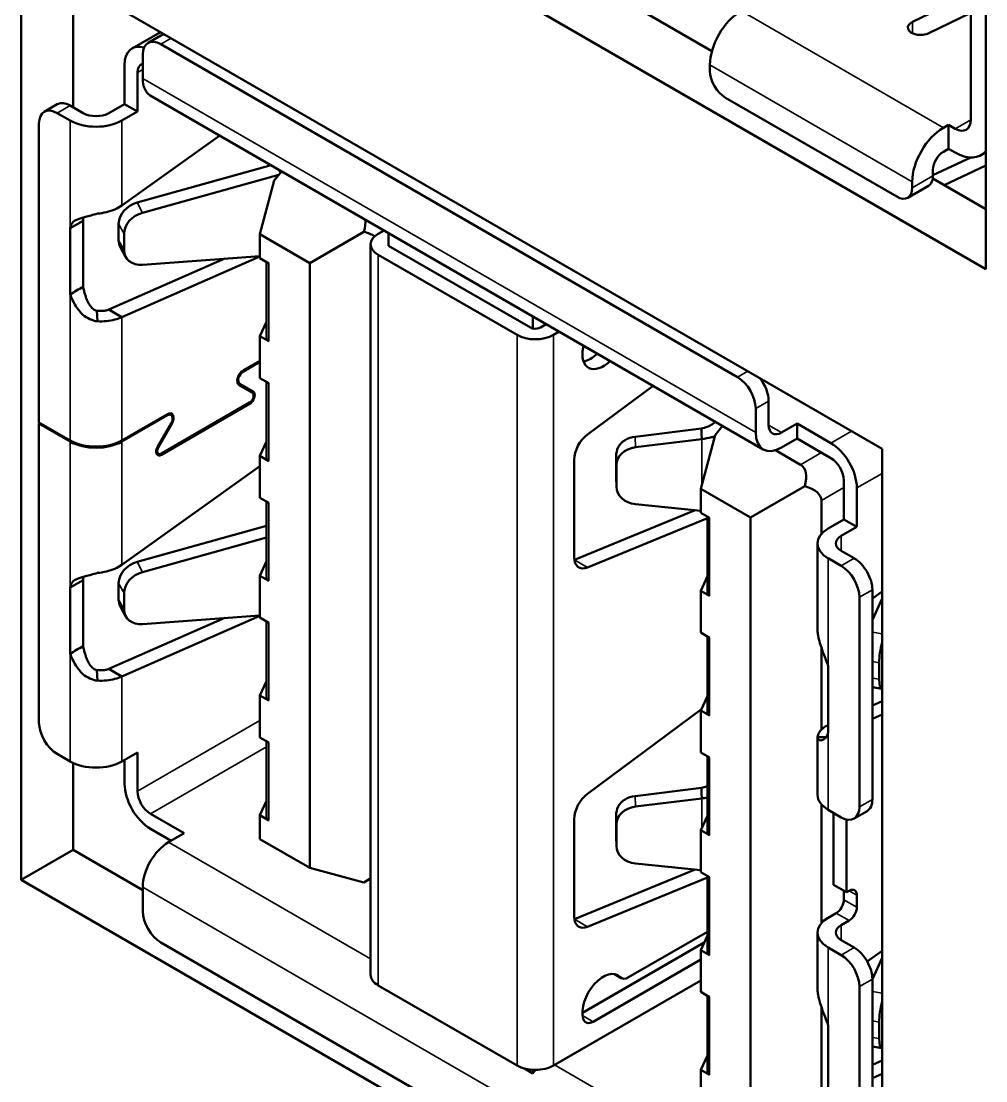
# Model space of a CAD drawing. Header units: millimetres. Extents: x 0 to 1863, y -9 to 1040.
# Drawn here: x 1250.31 to 1263.46, y 842.12 to 856.56 of the extents above; entities that cross this region are included whole.
import ezdxf

# ---------------------------------------------------------------- set-up
doc = ezdxf.new("R2010")
doc.units = ezdxf.units.MM
doc.header["$LTSCALE"] = 3.5
doc.layers.add('외형선(ISO)', color=7, linetype='Continuous', lineweight=50)
doc.layers.add('좁은 외형선(ISO)', color=7, linetype='Continuous', lineweight=35)

msp = doc.modelspace()

# ---------------------------------------------------------------- linework, layer by layer
at = {"layer": '외형선(ISO)'}
for p, q in [((1263.4607, 868.372), (1263.4607, 853.1852)), ((1263.2566, 855.2212), (1263.2566, 867.8769)), ((1251.0156, 861.1868), (1259.7272, 856.1572)), ((1263.4607, 853.1852), (1250.3085, 860.7786)), ((1250.3085, 844.8569), (1250.3085, 857.5126)), ((1250.3085, 857.5126), (1262.0465, 850.7357)), ((1251.0156, 857.1044), (1251.0156, 855.3906)), ((1263.2566, 856.94), (1262.4607, 856.5544)), ((1262.6857, 856.3996), (1263.2566, 856.6762)), ((1251.8213, 856.1939), (1252.2069, 856.4166)), ((1252.0377, 856.2682), (1252.2145, 856.3702)), ((1252.2127, 856.2508), (1260.0757, 851.7111)), ((1251.9652, 855.7813), (1251.9652, 856.1079)), ((1251.7177, 855.4343), (1251.7177, 855.965)), ((1259.6999, 855.8867), (1259.6999, 855.9683)), ((1251.8945, 855.3323), (1251.8945, 855.863)), ((1252.0688, 855.5524), (1260.4268, 850.727)), ((1262.2455, 854.172), (1259.912, 855.5192)), ((1250.8003, 855.4312), (1250.6235, 855.3292)), ((1251.1521, 855.3118), (1250.9753, 855.4139)), ((1251.7177, 855.4343), (1251.5056, 855.3119)), ((1251.7177, 855.4343), (1251.8945, 855.3323)), ((1250.9753, 855.2098), (1250.7985, 855.3118)), ((1251.8945, 855.3323), (1251.6824, 855.2098)), ((1250.5511, 855.1689), (1250.5511, 851.0946)), ((1262.8818, 855.111), (1262.9526, 855.1518)), ((1262.9526, 854.8252), (1262.9526, 855.1518)), ((1262.9526, 855.1518), (1263.0445, 855.0987)), ((1253.0165, 855.0053), (1251.6824, 854.0519)), ((1262.9526, 854.8252), (1262.8818, 854.7844)), ((1262.9526, 854.8252), (1263.0445, 854.7721)), ((1263.4607, 854.7757), (1263.3945, 854.7375)), ((1263.258, 854.7048), (1262.7404, 854.4646)), ((1253.7191, 854.5996), (1251.8903, 854.0913)), ((1253.8607, 854.5179), (1253.76, 854.3926)), ((1253.8456, 854.4991), (1253.8246, 854.5387)), ((1262.7404, 854.5394), (1262.7404, 854.4578)), ((1262.8913, 854.3305), (1263.4607, 854.5948)), ((1251.9634, 853.9532), (1253.8222, 854.4699)), ((1253.5633, 853.6584), (1253.76, 854.3926)), ((1262.4576, 854.2945), (1262.4576, 854.3761)), ((1262.7375, 854.4192), (1263.4607, 854.0017)), ((1262.3955, 854.1572), (1262.6783, 854.3205)), ((1251.1521, 853.843), (1250.9753, 853.7409)), ((1251.0156, 853.7642), (1251.0156, 853.7642)), ((1251.1521, 853.843), (1251.1521, 852.9431)), ((1251.6373, 853.8033), (1251.6373, 853.5794)), ((1250.9753, 852.8411), (1250.9753, 853.7409)), ((1251.7103, 853.6653), (1251.7103, 853.4414)), ((1253.5633, 853.3318), (1253.5633, 853.6584)), ((1253.5633, 853.6584), (1254.2421, 853.2665)), ((1254.9817, 853.6935), (1254.2421, 853.2665)), ((1255.1755, 853.6666), (1255.2553, 853.7127)), ((1255.3169, 853.6771), (1255.3169, 853.5033)), ((1251.659, 853.4897), (1251.7321, 853.3517)), ((1255.073, 853.5237), (1255.073, 843.5625)), ((1255.3169, 853.5033), (1257.2827, 852.3684)), ((1251.6824, 852.5301), (1253.5633, 853.358)), ((1253.5633, 853.3629), (1251.9634, 853.2428)), ((1253.5633, 853.3318), (1253.6835, 853.2624)), ((1255.1755, 853.3808), (1257.0705, 852.2867)), ((1253.0842, 853.327), (1251.5056, 852.6322)), ((1253.6542, 853.2794), (1253.6542, 852.2418)), ((1254.2421, 853.2665), (1254.2421, 845.0199)), ((1251.3478, 852.473), (1251.3383, 852.6172)), ((1251.5056, 852.6322), (1251.594, 852.5811)), ((1251.594, 852.5811), (1251.6824, 852.5301)), ((1253.5633, 852.2704), (1253.6542, 852.4663)), ((1257.2827, 852.5422), (1257.2827, 852.3684)), ((1257.2921, 852.3739), (1257.2827, 852.3684)), ((1257.4686, 852.4349), (1257.3887, 852.3888)), ((1257.6453, 852.3328), (1257.5655, 852.2867)), ((1253.5633, 851.6989), (1253.5633, 852.2704)), ((1253.5633, 852.2704), (1253.6835, 852.201)), ((1253.5633, 851.9356), (1253.339, 851.8062)), ((1253.5633, 851.9193), (1253.339, 851.7898)), ((1253.289, 851.6216), (1253.2559, 851.6407)), ((1253.279, 851.6043), (1253.4619, 851.4987)), ((1253.4719, 851.516), (1253.289, 851.6216)), ((1253.5633, 851.6989), (1253.6835, 851.6295)), ((1253.6542, 851.6464), (1253.6542, 850.6088)), ((1258.9236, 851.5948), (1258.0302, 850.9301)), ((1252.2198, 850.6701), (1253.4219, 851.3641)), ((1252.2198, 850.6537), (1253.4219, 851.3478)), ((1260.5, 851.3845), (1260.5, 851.0579)), ((1252.3026, 851.2078), (1251.6824, 850.8497)), ((1252.3026, 851.1915), (1251.6824, 850.8334)), ((1252.3195, 851.2156), (1252.3526, 851.1964)), ((1260.3232, 851.2824), (1260.3232, 850.9558)), ((1250.9753, 850.8497), (1250.5511, 851.0946)), ((1250.5652, 851.0865), (1250.5511, 851.0783)), ((1250.5511, 851.0783), (1250.5511, 847.004)), ((1250.9753, 850.8334), (1250.5511, 851.0783)), ((1252.3526, 851.081), (1252.1698, 850.7643)), ((1252.1798, 850.7585), (1252.3626, 851.0752)), ((1259.7606, 851.1116), (1259.7606, 851.0919)), ((1259.8711, 851.0478), (1259.7704, 850.9224)), ((1260.8889, 851.0783), (1260.6768, 850.9558)), ((1260.8889, 851.0783), (1260.8889, 850.8742)), ((1260.8889, 851.0783), (1261.3485, 850.813)), ((1259.583, 851.0123), (1258.6791, 850.8998)), ((1259.5737, 850.1883), (1259.7704, 850.9224)), ((1259.5852, 850.9402), (1259.583, 851.0123)), ((1259.5874, 850.868), (1259.5852, 850.9402)), ((1260.8889, 850.8742), (1260.6768, 850.7517)), ((1260.8889, 850.8742), (1261.3485, 850.6088)), ((1253.5633, 850.6374), (1253.6542, 850.8333)), ((1258.6835, 850.7555), (1259.5874, 850.868)), ((1262.0465, 850.7357), (1262.0465, 838.08)), ((1252.1798, 850.6661), (1252.1498, 850.6834)), ((1253.5633, 850.0659), (1253.5633, 850.6374)), ((1253.5633, 850.6374), (1253.6835, 850.568)), ((1258.4213, 850.3499), (1258.4213, 850.6394)), ((1260.9356, 850.5174), (1260.5933, 850.7151)), ((1253.5633, 850.497), (1251.6824, 849.153)), ((1257.8484, 849.2551), (1257.8484, 850.5827)), ((1258.4252, 850.5103), (1258.4252, 850.2208)), ((1258.4214, 850.3439), (1258.4253, 850.2148)), ((1261.5253, 850.3026), (1261.5253, 849.7719)), ((1259.5737, 850.1883), (1260.2525, 849.7964)), ((1259.5737, 849.8617), (1259.5737, 850.1883)), ((1260.2525, 849.7964), (1260.9921, 850.2234)), ((1261.7021, 850.2006), (1261.7021, 849.6699)), ((1253.5633, 850.0659), (1253.6835, 849.9965)), ((1253.6542, 850.0134), (1253.6542, 848.9758)), ((1261.2184, 849.5732), (1261.2184, 850.0275)), ((1259.4996, 849.8957), (1257.8534, 849.2197)), ((1259.5737, 849.888), (1258.6835, 849.9809)), ((1258.0302, 849.1176), (1259.6646, 849.7889)), ((1259.5737, 849.8617), (1259.6939, 849.7923)), ((1259.6646, 849.8092), (1259.6646, 848.7717)), ((1260.2525, 849.7964), (1260.2525, 841.5498)), ((1261.3132, 849.6494), (1261.5253, 849.7719)), ((1261.7021, 849.6699), (1261.5253, 849.7719)), ((1253.6542, 849.6826), (1251.8903, 849.1923)), ((1261.49, 849.5474), (1261.7021, 849.6699)), ((1251.9634, 849.0542), (1253.6542, 849.5243)), ((1261.1667, 848.2577), (1261.1667, 849.4453)), ((1261.6667, 849.2412), (1261.49, 849.3433)), ((1253.5633, 849.0044), (1253.6542, 849.2003)), ((1261.4899, 849.1392), (1261.3132, 849.2412)), ((1253.5633, 848.4329), (1253.5633, 849.0044)), ((1253.5633, 849.0044), (1253.6835, 848.935)), ((1259.5737, 848.8003), (1259.6646, 848.9962)), ((1251.1521, 848.944), (1250.9753, 848.8419)), ((1251.0156, 848.8652), (1251.0156, 848.8652)), ((1251.1521, 848.944), (1251.1521, 848.0442)), ((1251.6373, 848.9044), (1251.6373, 848.6805)), ((1250.9753, 847.9421), (1250.9753, 848.8419)), ((1251.7103, 848.7663), (1251.7103, 848.5424)), ((1259.5737, 848.8003), (1259.6939, 848.7309)), ((1259.5737, 848.2287), (1259.5737, 848.8003)), ((1261.7374, 845.8528), (1261.7374, 848.7105)), ((1261.9142, 845.9548), (1261.9142, 848.8126)), ((1262.0465, 848.7872), (1261.9142, 848.6927)), ((1251.659, 848.5907), (1251.7321, 848.4527)), ((1262.0465, 848.6956), (1261.9142, 848.4019)), ((1253.0842, 848.428), (1251.5056, 847.7332)), ((1251.6824, 847.6311), (1253.5633, 848.459)), ((1253.5633, 848.4639), (1251.9634, 848.3439)), ((1253.5633, 848.4329), (1253.6835, 848.3635)), ((1253.6542, 848.3804), (1253.6542, 847.3428)), ((1259.5737, 848.2287), (1259.6939, 848.1593)), ((1259.6646, 848.1763), (1259.6646, 847.1387)), ((1261.2184, 846.9054), (1261.2184, 848.0279)), ((1251.3478, 847.574), (1251.3383, 847.7182)), ((1251.5056, 847.7332), (1251.594, 847.6822)), ((1261.3131, 847.7724), (1261.3131, 846.8726)), ((1262.0066, 847.8166), (1262.0066, 847.5927)), ((1251.594, 847.6822), (1251.6824, 847.6311)), ((1253.5633, 847.3714), (1253.6542, 847.5673)), ((1261.9142, 847.4855), (1262.0422, 847.4629)), ((1253.5633, 846.7999), (1253.5633, 847.3714)), ((1253.5633, 847.3714), (1253.6835, 847.302)), ((1259.5737, 847.1673), (1259.6646, 847.3632)), ((1262.0465, 847.2925), (1261.9142, 847.2343)), ((1259.5824, 847.186), (1258.0302, 846.0311)), ((1259.5737, 847.1673), (1259.6939, 847.0979)), ((1259.5737, 846.5958), (1259.5737, 847.1673)), ((1261.9142, 847.0544), (1262.0465, 847.1127)), ((1253.5633, 846.7999), (1253.6835, 846.7305)), ((1253.6542, 846.7474), (1253.6542, 845.7099)), ((1261.1667, 846.016), (1261.1667, 846.798)), ((1261.1671, 846.8038), (1261.2845, 846.8012)), ((1250.7985, 846.5753), (1250.9753, 846.4733)), ((1251.6824, 846.4733), (1251.8945, 846.5958)), ((1251.8945, 846.065), (1251.8945, 846.5958)), ((1259.5737, 846.5958), (1259.6939, 846.5263)), ((1259.6646, 846.5433), (1259.6646, 845.5057)), ((1251.0156, 846.4524), (1251.0156, 845.2652)), ((1251.7177, 846.1671), (1251.7177, 846.4937)), ((1259.583, 846.1134), (1258.6791, 846.0009)), ((1259.5852, 846.0412), (1259.583, 846.1134)), ((1258.6835, 845.8565), (1259.5874, 845.969)), ((1259.5874, 845.969), (1259.5852, 846.0412)), ((1253.5633, 845.7384), (1253.6542, 845.9343)), ((1261.2184, 844.2659), (1261.2184, 845.8882)), ((1252.5309, 845.4935), (1252.0713, 845.7588)), ((1253.5633, 845.4118), (1253.5633, 845.7384)), ((1253.5633, 845.7384), (1253.6835, 845.669)), ((1257.8484, 844.3561), (1257.8484, 845.6837)), ((1258.4213, 845.4509), (1258.4213, 845.7404)), ((1259.5737, 845.5343), (1259.6646, 845.7302)), ((1261.4899, 845.7099), (1261.3132, 845.8119)), ((1261.3839, 845.7711), (1261.3839, 844.7913)), ((1261.5607, 844.6892), (1261.5607, 845.681)), ((1261.8417, 845.7946), (1261.6649, 845.6925)), ((1252.3541, 845.3914), (1252.0713, 845.5547)), ((1258.4252, 845.6114), (1258.4252, 845.3219)), ((1259.5737, 845.5343), (1259.6939, 845.4649)), ((1259.5737, 844.9628), (1259.5737, 845.5343)), ((1252.5309, 845.4935), (1252.3188, 845.371)), ((1254.2421, 845.0199), (1253.5633, 845.4118)), ((1258.4214, 845.4449), (1258.4253, 845.3158)), ((1250.3085, 844.8569), (1251.0156, 845.2652)), ((1251.0156, 845.2652), (1251.9652, 844.7169)), ((1254.2421, 845.0199), (1254.9817, 844.8217)), ((1259.4996, 844.9968), (1257.8534, 844.3207)), ((1259.5737, 844.989), (1258.6835, 845.0819)), ((1259.5737, 844.9628), (1259.6939, 844.8934)), ((1262.0465, 838.08), (1250.3085, 844.8569)), ((1254.9817, 844.8217), (1255.073, 844.8744)), ((1258.0302, 844.2187), (1259.6646, 844.8899)), ((1259.6646, 844.9103), (1259.6646, 843.8727)), ((1251.9652, 844.432), (1251.9652, 844.7586)), ((1261.5607, 844.6892), (1261.3839, 844.7913)), ((1261.5253, 844.7096), (1261.5253, 844.5872)), ((1261.596, 844.7096), (1261.5607, 844.6892)), ((1261.7021, 844.4851), (1261.7021, 844.6484)), ((1261.4192, 844.4035), (1261.3132, 844.3422)), ((1261.49, 844.2402), (1261.596, 844.3014)), ((1258.5903, 843.5295), (1259.6646, 844.1498)), ((1259.5737, 843.9013), (1259.6646, 844.0972)), ((1261.1667, 843.3587), (1261.1667, 844.1381)), ((1260.0757, 839.4637), (1252.2127, 844.0034)), ((1257.9609, 843.0436), (1259.6203, 844.0017)), ((1261.6667, 843.934), (1261.49, 844.036)), ((1259.5737, 843.9013), (1259.6939, 843.8319)), ((1259.5737, 843.3298), (1259.5737, 843.9013)), ((1261.4899, 843.8319), (1261.3132, 843.934)), ((1262.0465, 843.8882), (1261.8447, 843.744)), ((1262.0465, 843.7967), (1261.9142, 843.5029)), ((1259.5737, 843.7707), (1258.1075, 842.9242)), ((1258.3979, 843.5729), (1258.4903, 843.5196)), ((1257.0705, 842.3255), (1255.1755, 843.4196)), ((1257.5655, 842.3255), (1259.5737, 843.4849)), ((1261.7374, 840.5455), (1261.7374, 843.4033)), ((1261.9142, 840.6476), (1261.9142, 843.5053)), ((1259.5737, 843.3298), (1259.6939, 843.2604)), ((1259.6646, 843.2773), (1259.6646, 842.2397)), ((1261.2184, 842.0064), (1261.2184, 843.1289)), ((1261.3131, 842.8734), (1261.3131, 841.9736)), ((1262.0066, 842.9176), (1262.0066, 842.6937)), ((1261.9142, 842.5865), (1262.0422, 842.5639)), ((1259.5737, 842.2683), (1259.6646, 842.4642)), ((1262.0465, 842.3935), (1261.9142, 842.3353)), ((1257.1694, 842.2854), (1257.2827, 842.22)), ((1257.2827, 842.2673), (1257.2827, 842.22)), ((1259.5737, 842.2683), (1259.6939, 842.1989)), ((1259.5737, 841.9417), (1259.5737, 842.2683)), ((1261.9142, 842.1554), (1262.0465, 842.2137))]:
    msp.add_line(p, q, dxfattribs=at)
for centre, major_axis, ratio, start_param, end_param in [((1260.1241, 856.2133), (-0.3, -0.5196), 0.5773503, 3.926991, 5.4977873), ((1262.5732, 856.477), (-0.175, 0), 0.5773503, 5.4105206, 8.5521133), ((1252.3895, 856.0671), (-0.175, 0.3031), 0.5773502, 6.0449705, 6.2831853), ((1252.0713, 855.7609), (-0.25, 0.433), 0.5773502, 5.7464971, 7.0685834), ((1252.2127, 855.965), (-0.175, 0.3031), 0.5773502, 5.4977871, 7.0685834), ((1252.0713, 855.7609), (-0.125, 0.2165), 0.5773502, 6.1412887, 7.0685834), ((1259.912, 855.7642), (-0.15, 0.2598), 0.5773502, 0.7853981, 2.3561944), ((1252.3188, 855.9855), (-0.25, -0.433), 0.5773503, 5.4977873, 6.2831853), ((1250.7985, 855.0261), (-0.175, 0.3031), 0.5773502, 5.4977871, 7.0685834), ((1250.9753, 855.1281), (-0.175, 0.3031), 0.5773502, 5.4977871, 6.2831853), ((1251.3288, 855.4139), (-0.5, 0), 0.5773503, 0.7854359, 2.3561943), ((1251.3288, 855.4139), (0.25, 0), 0.5773503, 3.9270286, 5.4977869), ((1263.0445, 855.3437), (0.15, -0.2598), 0.5773502, 5.4977871, 7.0685834), ((1262.8818, 854.6211), (0.3, 0.5196), 0.5773503, 0.7853983, 2.3561946), ((1262.8818, 854.6211), (-0.1, -0.1732), 0.5773503, 3.926991, 5.4977873), ((1263.0445, 855.3437), (0.35, -0.6062), 0.5773502, 5.4977871, 6.4967584), ((1262.5283, 854.5803), (0.15, -0.2598), 0.5773502, 0, 0.7853981), ((1262.2455, 854.417), (0.15, -0.2598), 0.5773502, 5.4977871, 7.0685834), ((1251.9241, 853.854), (-0.2651, -0.1404), 0.7808195, 4.4386007, 5.8911161), ((1251.9972, 853.716), (-0.2651, -0.1404), 0.7808195, 4.4386007, 5.8911161), ((1254.4353, 853.3781), (-0.5101, -0.5951), 0.4107544, 2.4329364, 2.7803948), ((1254.4353, 853.3781), (0.7705, 0.1442), 0.4107543, 0.386963, 0.7086563), ((1255.423, 853.5237), (-0.35, 0), 0.5773503, 5.4977871, 7.0685834), ((1251.9241, 853.6301), (-0.2651, -0.1404), 0.7808195, 5.8911161, 6.2831853), ((1251.9972, 853.4921), (-0.2651, -0.1404), 0.7808195, 5.8911161, 7.3436315), ((1257.318, 852.4296), (0.1, 0), 0.5773503, 4.4505895, 5.4977871), ((1253.7542, 852.2418), (-0.1, 0), 0.5773503, 0, 0.7853981), ((1257.318, 852.4296), (-0.35, 0), 0.5773503, 0.7853981, 2.3561944), ((1258.2437, 852.1852), (-0.2, -0.3464), 0.5773503, 5.2251113, 7.4112137), ((1258.1075, 852.1506), (-0.1, -0.1732), 0.5773503, 5.0874539, 5.2251113), ((1258.0669, 852.2873), (-0.2, -0.3464), 0.5773503, 0.4577621, 1.1280284), ((1253.339, 851.7082), (-0.06, -0.1039), 0.5773503, 3.926991, 6.2831854), ((1253.339, 851.7082), (-0.05, -0.0866), 0.5773503, 3.926991, 6.2831854), ((1253.2451, 851.5315), (0.05, 0.0866), 0.5773503, 5.6396835, 6.2831854), ((1260.0757, 851.4253), (0.175, -0.3031), 0.5773502, 0.7853981, 2.3561944), ((1260.2525, 851.5274), (-0.175, 0.3031), 0.5773502, 3.9269907, 4.9506037), ((1253.4219, 851.4294), (0.05, 0.0866), 0.5773503, 3.926991, 6.2831854), ((1253.4219, 851.4294), (0.04, 0.0693), 0.5773503, 3.926991, 6.2831854), ((1252.3026, 851.1098), (0.06, 0.1039), 0.5773503, 4.7123891, 7.0685836), ((1252.3026, 851.1098), (0.05, 0.0866), 0.5773503, 4.7123891, 7.0685836), ((1260.6768, 851.16), (-0.125, -0.2165), 0.5773503, 5.4977873, 7.0685836), ((1258.0605, 850.7052), (-0.15, -0.2598), 0.5773503, 4.0703444, 5.4977873), ((1258.7208, 850.6577), (-0.2999, -0.0091), 0.8163722, 4.8268736, 5.8274448), ((1260.6768, 851.16), (-0.25, -0.433), 0.5773503, 5.4977873, 7.0685836), ((1251.3288, 851.0538), (0.5, 0), 0.5773503, 3.9270272, 5.4977869), ((1251.3288, 851.0375), (-0.5, 0), 0.5773503, 0.7854448, 2.3561943), ((1252.2198, 850.7354), (-0.05, -0.0866), 0.5773503, 4.7123891, 7.0685836), ((1252.2198, 850.7354), (-0.04, -0.0693), 0.5773503, 4.7123891, 7.0685836), ((1258.7162, 850.8096), (0.2602, 0.2655), 0.5226994, 2.2205679, 2.6516321), ((1258.7251, 850.5134), (-0.2999, -0.0091), 0.8163722, 4.8268736, 6.258509), ((1261.3485, 850.4047), (0.25, -0.433), 0.5773502, 0.7853981, 2.3561944), ((1253.7542, 850.6088), (-0.1, 0), 0.5773503, 0, 0.7853981), ((1261.3485, 850.4047), (-0.125, 0.2165), 0.5773502, 3.9269908, 5.4977871), ((1260.4457, 849.908), (0.5101, 0.5951), 0.4107544, 5.574529, 6.3599272), ((1258.7162, 850.5201), (0.2602, 0.2655), 0.5226994, 2.6516321, 2.6763085), ((1258.7251, 850.2239), (-0.2999, -0.0091), 0.8163722, 6.258509, 7.6901444), ((1260.4457, 849.908), (0.7705, 0.1442), 0.4107543, 6.2064434, 6.9918416), ((1261.6667, 849.4453), (-0.5, 0), 0.5773503, 5.4977872, 7.0685691), ((1261.6667, 849.4453), (-0.25, 0), 0.5773503, 5.4977875, 7.0685689), ((1251.9241, 848.955), (-0.2651, -0.1404), 0.7808195, 4.4386007, 5.8911161), ((1258.0605, 849.3776), (-0.15, -0.2598), 0.5773503, 5.4977873, 6.9252302), ((1257.8837, 849.4796), (-0.15, -0.2598), 0.5773503, 0.6301372, 0.6420449), ((1261.6667, 848.9554), (-0.175, 0.3031), 0.5773502, 3.9269907, 5.4977871), ((1251.9972, 848.817), (-0.2651, -0.1404), 0.7808195, 4.4386007, 5.8911161), ((1261.4899, 848.8534), (0.175, -0.3031), 0.5773502, 0.7853981, 2.3561944), ((1253.7542, 848.9758), (-0.1, 0), 0.5773503, 0, 0.7853981), ((1259.7646, 848.7717), (-0.1, 0), 0.5773503, 0, 0.7853981), ((1251.9241, 848.7311), (-0.2651, -0.1404), 0.7808195, 5.8911161, 6.2831853), ((1251.9972, 848.5931), (-0.2651, -0.1404), 0.7808195, 5.8911161, 7.3436315), ((1262.0944, 847.9822), (0.0521, 0.2954), 0.2387205, 1.213848, 2.2074891), ((1262.0944, 847.7583), (-0.0521, -0.2954), 0.2387205, 5.3490818, 6.3427219), ((1253.7542, 847.3428), (-0.1, 0), 0.5773503, 0, 0.7853981), ((1259.7646, 847.1387), (-0.1, 0), 0.5773503, 0, 0.7853981), ((1250.7985, 846.8611), (-0.175, 0.3031), 0.5773502, 0.7853981, 2.3561944), ((1251.3288, 846.6774), (0.5, 0), 0.5773503, 3.9270272, 5.497787), ((1252.0713, 845.963), (-0.25, 0.433), 0.5773502, 0.7853981, 2.3561944), ((1252.0713, 845.963), (0.125, -0.2165), 0.5773502, 3.9269908, 5.4977871), ((1258.0605, 845.8062), (-0.15, -0.2598), 0.5773503, 4.0703444, 5.4977873), ((1258.7208, 845.7587), (-0.2999, -0.0091), 0.8163722, 4.8268736, 5.8274448), ((1261.6667, 846.016), (-0.5, 0), 0.5773503, 0, 0.7853786), ((1258.7162, 845.9106), (0.2602, 0.2655), 0.5226994, 2.2205679, 2.6516321), ((1258.7251, 845.6144), (-0.2999, -0.0091), 0.8163722, 4.8268736, 6.258509), ((1261.4899, 845.9956), (0.175, -0.3031), 0.5773502, 5.4977871, 7.0685834), ((1261.6667, 846.0977), (0.175, -0.3031), 0.5773502, 0, 0.7853981), ((1253.7542, 845.7099), (-0.1, 0), 0.5773503, 0, 0.7853981), ((1258.7162, 845.6211), (0.2602, 0.2655), 0.5226994, 2.6516321, 2.6763085), ((1259.7646, 845.5057), (-0.1, 0), 0.5773503, 0, 0.7853981), ((1252.3188, 844.9628), (-0.25, -0.433), 0.5773503, 3.926991, 5.4977873), ((1258.7251, 845.3249), (-0.2999, -0.0091), 0.8163722, 6.258509, 7.6901444), ((1254.4353, 844.9682), (0.7705, 0.1442), 0.4107543, 5.4210452, 5.6062433), ((1261.596, 844.5872), (0.075, 0.1299), 0.5773503, 5.4977873, 7.0685836), ((1261.4192, 844.5259), (-0.075, -0.1299), 0.5773503, 0.7853983, 2.3561946), ((1252.2127, 844.2891), (-0.175, 0.3031), 0.5773502, 0.7853981, 2.3561944), ((1261.596, 844.4239), (0.075, 0.1299), 0.5773503, 3.926991, 5.4977873), ((1258.0605, 844.4786), (-0.15, -0.2598), 0.5773503, 5.4977873, 6.9252302), ((1257.8837, 844.5807), (-0.15, -0.2598), 0.5773503, 0.6301372, 0.6420449), ((1261.6667, 844.1381), (-0.5, 0), 0.5773503, 5.4977872, 7.0685691), ((1261.6667, 844.1381), (-0.25, 0), 0.5773503, 5.4977874, 7.0685645), ((1259.7646, 843.8727), (-0.1, 0), 0.5773503, 0, 0.7853981), ((1261.4899, 843.5462), (0.175, -0.3031), 0.5773502, 0.7853981, 2.3561944), ((1261.6667, 843.6482), (-0.175, 0.3031), 0.5773502, 3.9269907, 5.4977871), ((1255.423, 843.5625), (-0.35, 0), 0.5773503, 0, 0.7853981), ((1258.2437, 843.2101), (0.2, 0.3464), 0.5773503, 6.1127117, 8.9120559), ((1258.5903, 843.6928), (-0.1, -0.1732), 0.5773503, 6.1127117, 7.0685836), ((1262.0944, 843.0832), (0.0521, 0.2954), 0.2387205, 1.2138558, 2.2074891), ((1258.1075, 843.0875), (-0.1, -0.1732), 0.5773503, 5.7704633, 7.0685836), ((1262.0944, 842.8593), (-0.0521, -0.2954), 0.2387205, 5.3490818, 6.342714), ((1257.318, 842.4684), (0.35, 0), 0.5773503, 3.9269907, 5.4977871), ((1257.4736, 841.9866), (-0.25, -0.433), 0.5773503, 4.3746461, 4.4974298), ((1259.7646, 842.2397), (-0.1, 0), 0.5773503, 0, 0.7853981)]:
    msp.add_ellipse(centre, major_axis=major_axis, ratio=ratio, start_param=start_param, end_param=end_param, dxfattribs=at)
for points, knots in [([(1251.3478, 853.9404), (1251.3186, 853.932), (1251.2896, 853.9245), (1251.2357, 853.9108), (1251.2106, 853.9046), (1251.1417, 853.8868), (1251.1043, 853.8757), (1251.0448, 853.849), (1251.0224, 853.8334), (1250.9903, 853.7935), (1250.9801, 853.7698), (1250.9753, 853.7409)], [-0.050241071, -0.050241071, -0.050241071, -0.050241071, -0.043024213, -0.043024213, -0.036432706, -0.036432706, -0.024062439, -0.024062439, -0.011818065, -0.011818065, -0.000002891, -0.000002891, -0.000002891, -0.000002891]), ([(1251.6824, 854.0519), (1251.653, 854.032), (1251.62, 854.0141), (1251.5843, 853.9989), (1251.5486, 853.9836), (1251.5102, 853.9709), (1251.4704, 853.9611), (1251.4305, 853.9513), (1251.3893, 853.9443), (1251.3478, 853.9404)], [0, 0, 0, 0, 0.3333333, 0.3333333, 0.3333333, 0.6666667, 0.6666667, 0.6666667, 1, 1, 1, 1]), ([(1250.9753, 852.8411), (1251.0048, 852.8581), (1251.0342, 852.8751), (1251.0932, 852.9091), (1251.1226, 852.9261), (1251.1521, 852.9431)], [-0.025001928, -0.025001928, -0.025001928, -0.025001928, -0.012501928, -0.012501928, -0.000001928, -0.000001928, -0.000001928, -0.000001928]), ([(1251.3383, 852.6172), (1251.3312, 852.6187), (1251.3239, 852.6211), (1251.3164, 852.6244), (1251.309, 852.6278), (1251.3015, 852.6322), (1251.294, 852.6376), (1251.2866, 852.643), (1251.2793, 852.6493), (1251.2722, 852.6566), (1251.265, 852.6639), (1251.258, 852.6722), (1251.2512, 852.6814), (1251.2444, 852.6906), (1251.2378, 852.7007), (1251.2314, 852.7117), (1251.225, 852.7227), (1251.2189, 852.7346), (1251.213, 852.7473), (1251.207, 852.7601), (1251.2013, 852.7737), (1251.1958, 852.7882), (1251.1904, 852.8027), (1251.1851, 852.818), (1251.18, 852.8343), (1251.1749, 852.8506), (1251.1701, 852.8677), (1251.1654, 852.8859), (1251.1608, 852.904), (1251.1563, 852.9231), (1251.1521, 852.9431)], [0, 0, 0, 0, 0.1, 0.1, 0.1, 0.2, 0.2, 0.2, 0.3, 0.3, 0.3, 0.4, 0.4, 0.4, 0.5, 0.5, 0.5, 0.6, 0.6, 0.6, 0.7, 0.7, 0.7, 0.8, 0.8, 0.8, 0.9, 0.9, 0.9, 0.99994548, 0.99994548, 0.99994548, 0.99994548]), ([(1250.9753, 852.8411), (1250.9961, 852.7859), (1251.0216, 852.7311), (1251.0804, 852.6376), (1251.1127, 852.5968), (1251.1793, 852.5377), (1251.2105, 852.5166), (1251.2775, 852.4859), (1251.312, 852.4764), (1251.3478, 852.473)], [-0.055809163, -0.055809163, -0.055809163, -0.055809163, -0.03771623, -0.03771623, -0.022208533, -0.022208533, -0.010860076, -0.010860076, -0.000001, -0.000001, -0.000001, -0.000001]), ([(1251.3383, 852.6172), (1251.3591, 852.6146), (1251.3798, 852.6136), (1251.3997, 852.6139), (1251.4196, 852.6143), (1251.4387, 852.6161), (1251.4565, 852.6192), (1251.4743, 852.6223), (1251.4909, 852.6267), (1251.5056, 852.6322)], [0, 0, 0, 0, 0.3333333, 0.3333333, 0.3333333, 0.6666667, 0.6666667, 0.6666667, 1, 1, 1, 1]), ([(1251.3478, 852.473), (1251.3893, 852.4708), (1251.4305, 852.4717), (1251.4704, 852.4755), (1251.5102, 852.4793), (1251.5486, 852.4859), (1251.5843, 852.4952), (1251.62, 852.5044), (1251.653, 852.5162), (1251.6824, 852.5301)], [0, 0, 0, 0, 0.3333333, 0.3333333, 0.3333333, 0.6666667, 0.6666667, 0.6666667, 1, 1, 1, 1]), ([(1259.7737, 851.104), (1259.7622, 851.0925), (1259.749, 851.0818), (1259.7346, 851.072), (1259.7132, 851.0575), (1259.6891, 851.045), (1259.6633, 851.0349), (1259.6376, 851.0249), (1259.6104, 851.0173), (1259.583, 851.0123)], [0.46507674, 0.46507674, 0.46507674, 0.46507674, 0.6, 0.6, 0.6, 0.8, 0.8, 0.8, 1, 1, 1, 1]), ([(1259.5874, 850.868), (1259.6332, 850.8724), (1259.6788, 850.8804), (1259.7226, 850.892), (1259.7372, 850.8958), (1259.7515, 850.9), (1259.7656, 850.9046)], [0, 0, 0, 0, 0.16666667, 0.16666667, 0.16666667, 0.22206118, 0.22206118, 0.22206118, 0.22206118]), ([(1251.6824, 849.153), (1251.653, 849.133), (1251.62, 849.1152), (1251.5843, 849.0999), (1251.5486, 849.0846), (1251.5102, 849.0719), (1251.4704, 849.0621), (1251.4305, 849.0523), (1251.3893, 849.0453), (1251.3478, 849.0414)], [0, 0, 0, 0, 0.3333333, 0.3333333, 0.3333333, 0.6666667, 0.6666667, 0.6666667, 1, 1, 1, 1]), ([(1251.3478, 849.0414), (1251.3186, 849.0331), (1251.2896, 849.0255), (1251.2357, 849.0118), (1251.2106, 849.0056), (1251.1417, 848.9878), (1251.1043, 848.9767), (1251.0448, 848.9501), (1251.0224, 848.9344), (1250.9903, 848.8945), (1250.9801, 848.8708), (1250.9753, 848.8419)], [-0.050240181, -0.050240181, -0.050240181, -0.050240181, -0.043023468, -0.043023468, -0.036432093, -0.036432093, -0.024062075, -0.024062075, -0.011817948, -0.011817948, -0.000002891, -0.000002891, -0.000002891, -0.000002891]), ([(1261.3131, 847.7724), (1261.2923, 847.8276), (1261.2704, 847.8844), (1261.2316, 847.9895), (1261.214, 848.0387), (1261.1887, 848.1216), (1261.1797, 848.1556), (1261.1693, 848.2129), (1261.1667, 848.2363), (1261.1667, 848.2577)], [-0.055806929, -0.055806929, -0.055806929, -0.055806929, -0.037717665, -0.037717665, -0.022208832, -0.022208832, -0.010860215, -0.010860215, -0.001930311, -0.001930311, -0.001930311, -0.001930311]), ([(1250.9753, 847.9421), (1251.0048, 847.9591), (1251.0342, 847.9761), (1251.0932, 848.0101), (1251.1226, 848.0271), (1251.1521, 848.0442)], [-0.025001928, -0.025001928, -0.025001928, -0.025001928, -0.012501928, -0.012501928, -0.000001928, -0.000001928, -0.000001928, -0.000001928]), ([(1251.3383, 847.7182), (1251.3312, 847.7197), (1251.3239, 847.7221), (1251.3164, 847.7255), (1251.309, 847.7288), (1251.3015, 847.7332), (1251.294, 847.7386), (1251.2866, 847.744), (1251.2793, 847.7503), (1251.2722, 847.7576), (1251.265, 847.7649), (1251.258, 847.7732), (1251.2512, 847.7824), (1251.2444, 847.7916), (1251.2378, 847.8017), (1251.2314, 847.8127), (1251.225, 847.8237), (1251.2189, 847.8356), (1251.213, 847.8483), (1251.207, 847.8611), (1251.2013, 847.8747), (1251.1958, 847.8892), (1251.1904, 847.9037), (1251.1851, 847.919), (1251.18, 847.9353), (1251.1749, 847.9516), (1251.1701, 847.9688), (1251.1654, 847.9869), (1251.1608, 848.005), (1251.1563, 848.0241), (1251.1521, 848.0442)], [0, 0, 0, 0, 0.1, 0.1, 0.1, 0.2, 0.2, 0.2, 0.3, 0.3, 0.3, 0.4, 0.4, 0.4, 0.5, 0.5, 0.5, 0.6, 0.6, 0.6, 0.7, 0.7, 0.7, 0.8, 0.8, 0.8, 0.9, 0.9, 0.9, 0.99994548, 0.99994548, 0.99994548, 0.99994548]), ([(1250.9753, 847.9421), (1250.9961, 847.8869), (1251.0216, 847.8321), (1251.0804, 847.7386), (1251.1127, 847.6978), (1251.1793, 847.6388), (1251.2105, 847.6176), (1251.2775, 847.5869), (1251.312, 847.5774), (1251.3478, 847.574)], [-0.055809292, -0.055809292, -0.055809292, -0.055809292, -0.03771623, -0.03771623, -0.022208534, -0.022208534, -0.010860076, -0.010860076, -0.000001, -0.000001, -0.000001, -0.000001]), ([(1251.3383, 847.7182), (1251.3591, 847.7156), (1251.3798, 847.7146), (1251.3997, 847.715), (1251.4196, 847.7153), (1251.4387, 847.7171), (1251.4565, 847.7202), (1251.4743, 847.7233), (1251.4909, 847.7277), (1251.5056, 847.7332)], [0, 0, 0, 0, 0.3333333, 0.3333333, 0.3333333, 0.6666667, 0.6666667, 0.6666667, 1, 1, 1, 1]), ([(1251.3478, 847.574), (1251.3893, 847.5719), (1251.4305, 847.5728), (1251.4704, 847.5765), (1251.5102, 847.5803), (1251.5486, 847.5869), (1251.5843, 847.5962), (1251.62, 847.6054), (1251.653, 847.6172), (1251.6824, 847.6311)], [0, 0, 0, 0, 0.3333333, 0.3333333, 0.3333333, 0.6666667, 0.6666667, 0.6666667, 1, 1, 1, 1]), ([(1261.1671, 846.8038), (1261.166, 846.7946), (1261.1675, 846.7864), (1261.1748, 846.7731), (1261.1803, 846.768), (1261.2007, 846.7578), (1261.2186, 846.7577), (1261.2538, 846.7703), (1261.2711, 846.783), (1261.2982, 846.82), (1261.3083, 846.8437), (1261.3132, 846.8726)], [-0.05025133, -0.05025133, -0.05025133, -0.05025133, -0.043032995, -0.043032995, -0.036440166, -0.036440166, -0.024067573, -0.024067573, -0.011820263, -0.011820263, -0.00000378, -0.00000378, -0.00000378, -0.00000378]), ([(1261.3131, 846.9697), (1261.2838, 846.9558), (1261.2581, 846.9398), (1261.2369, 846.9222), (1261.2157, 846.9046), (1261.1989, 846.8855), (1261.1872, 846.8655), (1261.1754, 846.8455), (1261.1687, 846.8247), (1261.1671, 846.8038)], [0.00017368, 0.00017368, 0.00017368, 0.00017368, 0.33333333, 0.33333333, 0.33333333, 0.66666667, 0.66666667, 0.66666667, 1, 1, 1, 1]), ([(1259.583, 846.1134), (1259.6081, 846.1179), (1259.633, 846.1246), (1259.6595, 846.1344), (1259.6621, 846.1354), (1259.6646, 846.1364)], [-0.0419897784, -0.0419897784, -0.0419897784, -0.0419897784, -0.0342895594, -0.0342895594, -0.0334528859, -0.0334528859, -0.0334528859, -0.0334528859]), ([(1261.3131, 842.8734), (1261.2923, 842.9287), (1261.2704, 842.9855), (1261.2316, 843.0905), (1261.214, 843.1397), (1261.1887, 843.2227), (1261.1797, 843.2567), (1261.1693, 843.314), (1261.1667, 843.3374), (1261.1667, 843.3587)], [-0.055807369, -0.055807369, -0.055807369, -0.055807369, -0.037717665, -0.037717665, -0.022208832, -0.022208832, -0.010860215, -0.010860215, -0.001930311, -0.001930311, -0.001930311, -0.001930311])]:
    msp.add_open_spline(points, degree=3, knots=knots, dxfattribs=at)
for points in [[(1251.1587, 853.891), (1251.1555, 853.8756), (1251.1534, 853.8596), (1251.1521, 853.843)], [(1251.1587, 848.992), (1251.1555, 848.9767), (1251.1534, 848.9606), (1251.1521, 848.944)], [(1259.5874, 845.969), (1259.6133, 845.9715), (1259.6391, 845.9752), (1259.6646, 845.98)]]:
    msp.add_open_spline(points, degree=3, dxfattribs=at)
at = {"layer": '좁은 외형선(ISO)'}
for p, q in [((1260.1241, 856.7032), (1262.8818, 855.111)), ((1262.4607, 856.5544), (1262.4607, 856.3996)), ((1252.3534, 856.332), (1252.2127, 856.2508)), ((1262.4576, 854.3761), (1259.6999, 855.9683)), ((1251.9652, 855.9038), (1251.8945, 855.863)), ((1251.9652, 855.7813), (1260.3232, 850.9558)), ((1250.9753, 855.4139), (1250.7985, 855.3118)), ((1250.9753, 853.7409), (1250.9753, 855.2098)), ((1251.6824, 855.2098), (1251.6824, 854.0519)), ((1263.0445, 855.0987), (1263.2566, 855.2212)), ((1262.4576, 854.2945), (1262.7404, 854.4578)), ((1251.8903, 854.0913), (1251.9634, 853.9532)), ((1251.7103, 853.6653), (1251.6373, 853.8033)), ((1251.6373, 853.5794), (1251.7103, 853.4414)), ((1255.1755, 853.3808), (1255.1755, 843.4196)), ((1253.6835, 853.2624), (1253.6835, 852.201)), ((1250.9753, 850.8497), (1250.9753, 852.8411)), ((1251.6824, 852.5301), (1251.6824, 850.8497)), ((1257.0705, 842.3255), (1257.0705, 852.2867)), ((1257.5655, 852.2867), (1257.5655, 842.3255)), ((1253.3259, 851.7974), (1253.339, 851.7898)), ((1260.0757, 851.7111), (1260.2164, 851.7923)), ((1253.6835, 851.6295), (1253.6835, 850.568)), ((1253.4219, 851.3478), (1253.4077, 851.3559)), ((1260.5, 851.3845), (1260.3232, 851.2824)), ((1252.3026, 851.1915), (1252.2885, 851.1996)), ((1252.3626, 851.0752), (1252.3526, 851.081)), ((1259.7621, 851.1107), (1259.7621, 851.0932)), ((1260.5, 851.0579), (1260.6768, 850.9558)), ((1258.6791, 850.8998), (1258.6835, 850.7555)), ((1261.3485, 850.813), (1261.6306, 850.9758)), ((1250.9753, 848.8419), (1250.9753, 850.8334)), ((1251.6824, 850.8334), (1251.6824, 849.153)), ((1252.1698, 850.7643), (1252.1798, 850.7585)), ((1259.5874, 850.2394), (1259.5874, 850.868)), ((1252.2031, 850.6634), (1252.2198, 850.6537)), ((1258.4252, 850.5103), (1258.4213, 850.6394)), ((1260.9356, 850.5174), (1261.2213, 850.6823)), ((1258.4213, 850.3499), (1258.4252, 850.2208)), ((1262.0465, 850.3994), (1261.7021, 850.2006)), ((1261.5253, 850.2047), (1261.2184, 850.0275)), ((1253.6835, 849.9965), (1253.6835, 848.935)), ((1259.6939, 849.7923), (1259.6939, 848.7309)), ((1261.49, 849.5474), (1261.49, 849.3433)), ((1251.8903, 849.1923), (1251.9634, 849.0542)), ((1257.8534, 849.2197), (1258.0302, 849.1176)), ((1261.3132, 849.2412), (1261.3132, 847.7724)), ((1261.4899, 849.1392), (1261.6667, 849.2412)), ((1251.7103, 848.7663), (1251.6373, 848.9044)), ((1261.9142, 848.8126), (1261.7374, 848.7105)), ((1251.6373, 848.6805), (1251.7103, 848.5424)), ((1253.6835, 848.3635), (1253.6835, 847.302)), ((1259.6939, 848.1593), (1259.6939, 847.0979)), ((1261.9142, 848.2359), (1262.0465, 848.2125)), ((1250.9753, 846.4733), (1250.9753, 847.9421)), ((1262.0066, 847.8166), (1261.9142, 847.8329)), ((1251.6824, 847.6311), (1251.6824, 846.4733)), ((1261.9142, 847.609), (1262.0066, 847.5927)), ((1251.8945, 846.065), (1253.5633, 847.0285)), ((1261.3132, 846.8726), (1261.3132, 845.8119)), ((1253.6835, 846.7305), (1253.6835, 845.669)), ((1253.6542, 846.6727), (1252.0713, 845.7588)), ((1259.6939, 846.5263), (1259.6939, 845.4649)), ((1258.6791, 846.0009), (1258.6835, 845.8565)), ((1259.5874, 845.5638), (1259.5874, 845.969)), ((1261.7374, 845.8528), (1261.9142, 845.9548)), ((1258.4252, 845.6114), (1258.4213, 845.7404)), ((1258.4213, 845.4509), (1258.4252, 845.3219)), ((1252.3188, 845.371), (1255.073, 843.781)), ((1259.6939, 844.8934), (1259.6939, 843.8319)), ((1260.3232, 839.9331), (1251.9652, 844.7586)), ((1261.7021, 844.6484), (1261.596, 844.7096)), ((1261.5253, 844.5872), (1261.7021, 844.4851)), ((1261.596, 844.3014), (1261.4192, 844.4035)), ((1257.8534, 844.3207), (1258.0302, 844.2187)), ((1261.49, 844.2402), (1261.49, 844.036)), ((1261.3132, 843.934), (1261.3132, 842.8734)), ((1261.4899, 843.8319), (1261.6667, 843.934)), ((1258.4069, 843.5711), (1258.4747, 843.5319)), ((1261.9142, 843.5053), (1261.7374, 843.4033)), ((1259.6939, 843.2604), (1259.6939, 842.1989)), ((1261.9142, 843.3369), (1262.0465, 843.3135)), ((1257.9631, 843.0076), (1258.1075, 842.9242)), ((1262.0066, 842.9176), (1261.9142, 842.9339)), ((1261.9142, 842.71), (1262.0066, 842.6937)), ((1257.5798, 842.3337), (1260.6768, 840.5455))]:
    msp.add_line(p, q, dxfattribs=at)

doc.saveas('drawing.dxf')
